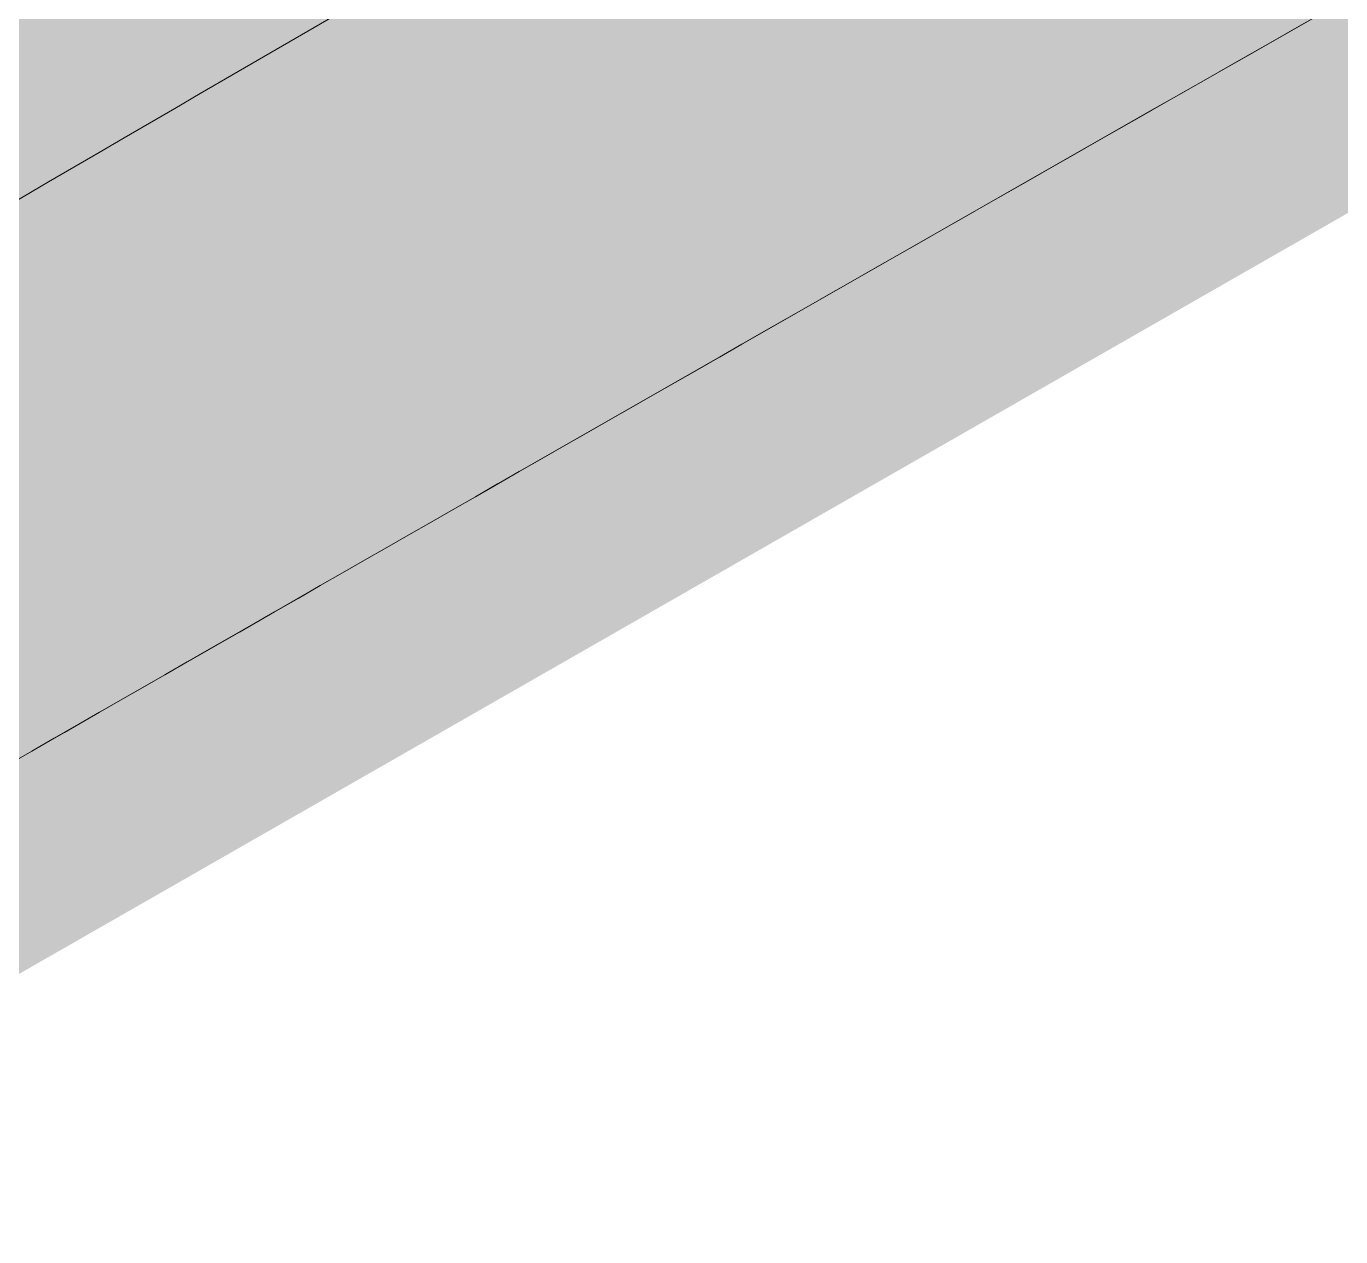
# Model space of a CAD drawing. Header units: metres. Extents: x 3856 to 4207, y -1118 to -691.
# Drawn here: x 4029.7 to 4047.99, y -1051.2 to -1034.36 of the extents above; entities that cross this region are included whole.
import ezdxf

# ---------------------------------------------------------------- set-up
doc = ezdxf.new("R2010")
doc.units = ezdxf.units.M
doc.layers.add('Floors', color=7, linetype='Continuous', lineweight=9)
doc.layers.add('Surface Pattern', color=7, linetype='Continuous', lineweight=9)

# ---------------------------------------------------------------- blocks, each defined once
blk = doc.blocks.new('FP_1-IMPLANTACIÓN - KIT COMERCIAL')
at = {"layer": 'Surface Pattern', "true_color": 0xe2d6cd}
blk.add_hatch(color=254, dxfattribs=at).paths.add_polyline_path([(4023.216, -1051.202), (4056.167, -1032.334), (4054.909, -1030.097), (4054.151, -1030.528), (4054.248, -1030.669), (4054.465, -1032.44), (4053.13, -1031.108), (4041.364, -1037.81), (4028.547, -1045.153), (4021.969, -1048.94), (4022.96, -1050.739)])
blk = doc.blocks.new('FP_4-IMPLANTACIÓN - KIT COMERCIAL')
at = {"layer": 'Surface Pattern', "true_color": 0xe2d6cd}
blk.add_hatch(color=254, dxfattribs=at).paths.add_polyline_path([(4028.954, -1037.141), (4037.976, -1031.904), (4047.019, -1026.703), (4051.548, -1024.117), (4048.411, -1018.537), (4047.661, -1018.579), (4047.761, -1018.231), (4015.15, -1036.563), (4023.953, -1036.931)])
blk = doc.blocks.new('FP_7-IMPLANTACIÓN - KIT COMERCIAL')
at = {"layer": 'Surface Pattern', "lineweight": 5, "true_color": 0xe2d6cd}
blk.add_hatch(color=254, dxfattribs=at).paths.add_polyline_path([(4028.547, -1045.153), (4041.718, -1037.607), (4048.311, -1033.848), (4042.495, -1029.299), (4033.462, -1034.518), (4028.955, -1037.141), (4028.595, -1044.222)])

msp = doc.modelspace()

# ---------------------------------------------------------------- linework, layer by layer
at = {"layer": 'Floors'}
for points in [[(4051.548, -1024.117), (4043.995, -1028.42), (4036.463, -1032.762), (4028.954, -1037.141)], [(4021.969, -1048.94), (4032.337, -1042.963), (4042.724, -1037.018), (4053.13, -1031.107)], [(4048.311, -1033.848), (4041.715, -1037.603), (4035.127, -1041.372), (4028.547, -1045.153)]]:
    msp.add_open_spline(points, degree=3, dxfattribs=at)

# ---------------------------------------------------------------- block references
for name in ['FP_4-IMPLANTACIÓN - KIT COMERCIAL', 'FP_1-IMPLANTACIÓN - KIT COMERCIAL']:
    msp.add_blockref(name, (0, 0), dxfattribs=at)
at = {"layer": 'Floors', "lineweight": 5}
msp.add_blockref('FP_7-IMPLANTACIÓN - KIT COMERCIAL', (0, 0), dxfattribs=at)

doc.saveas('drawing.dxf')
